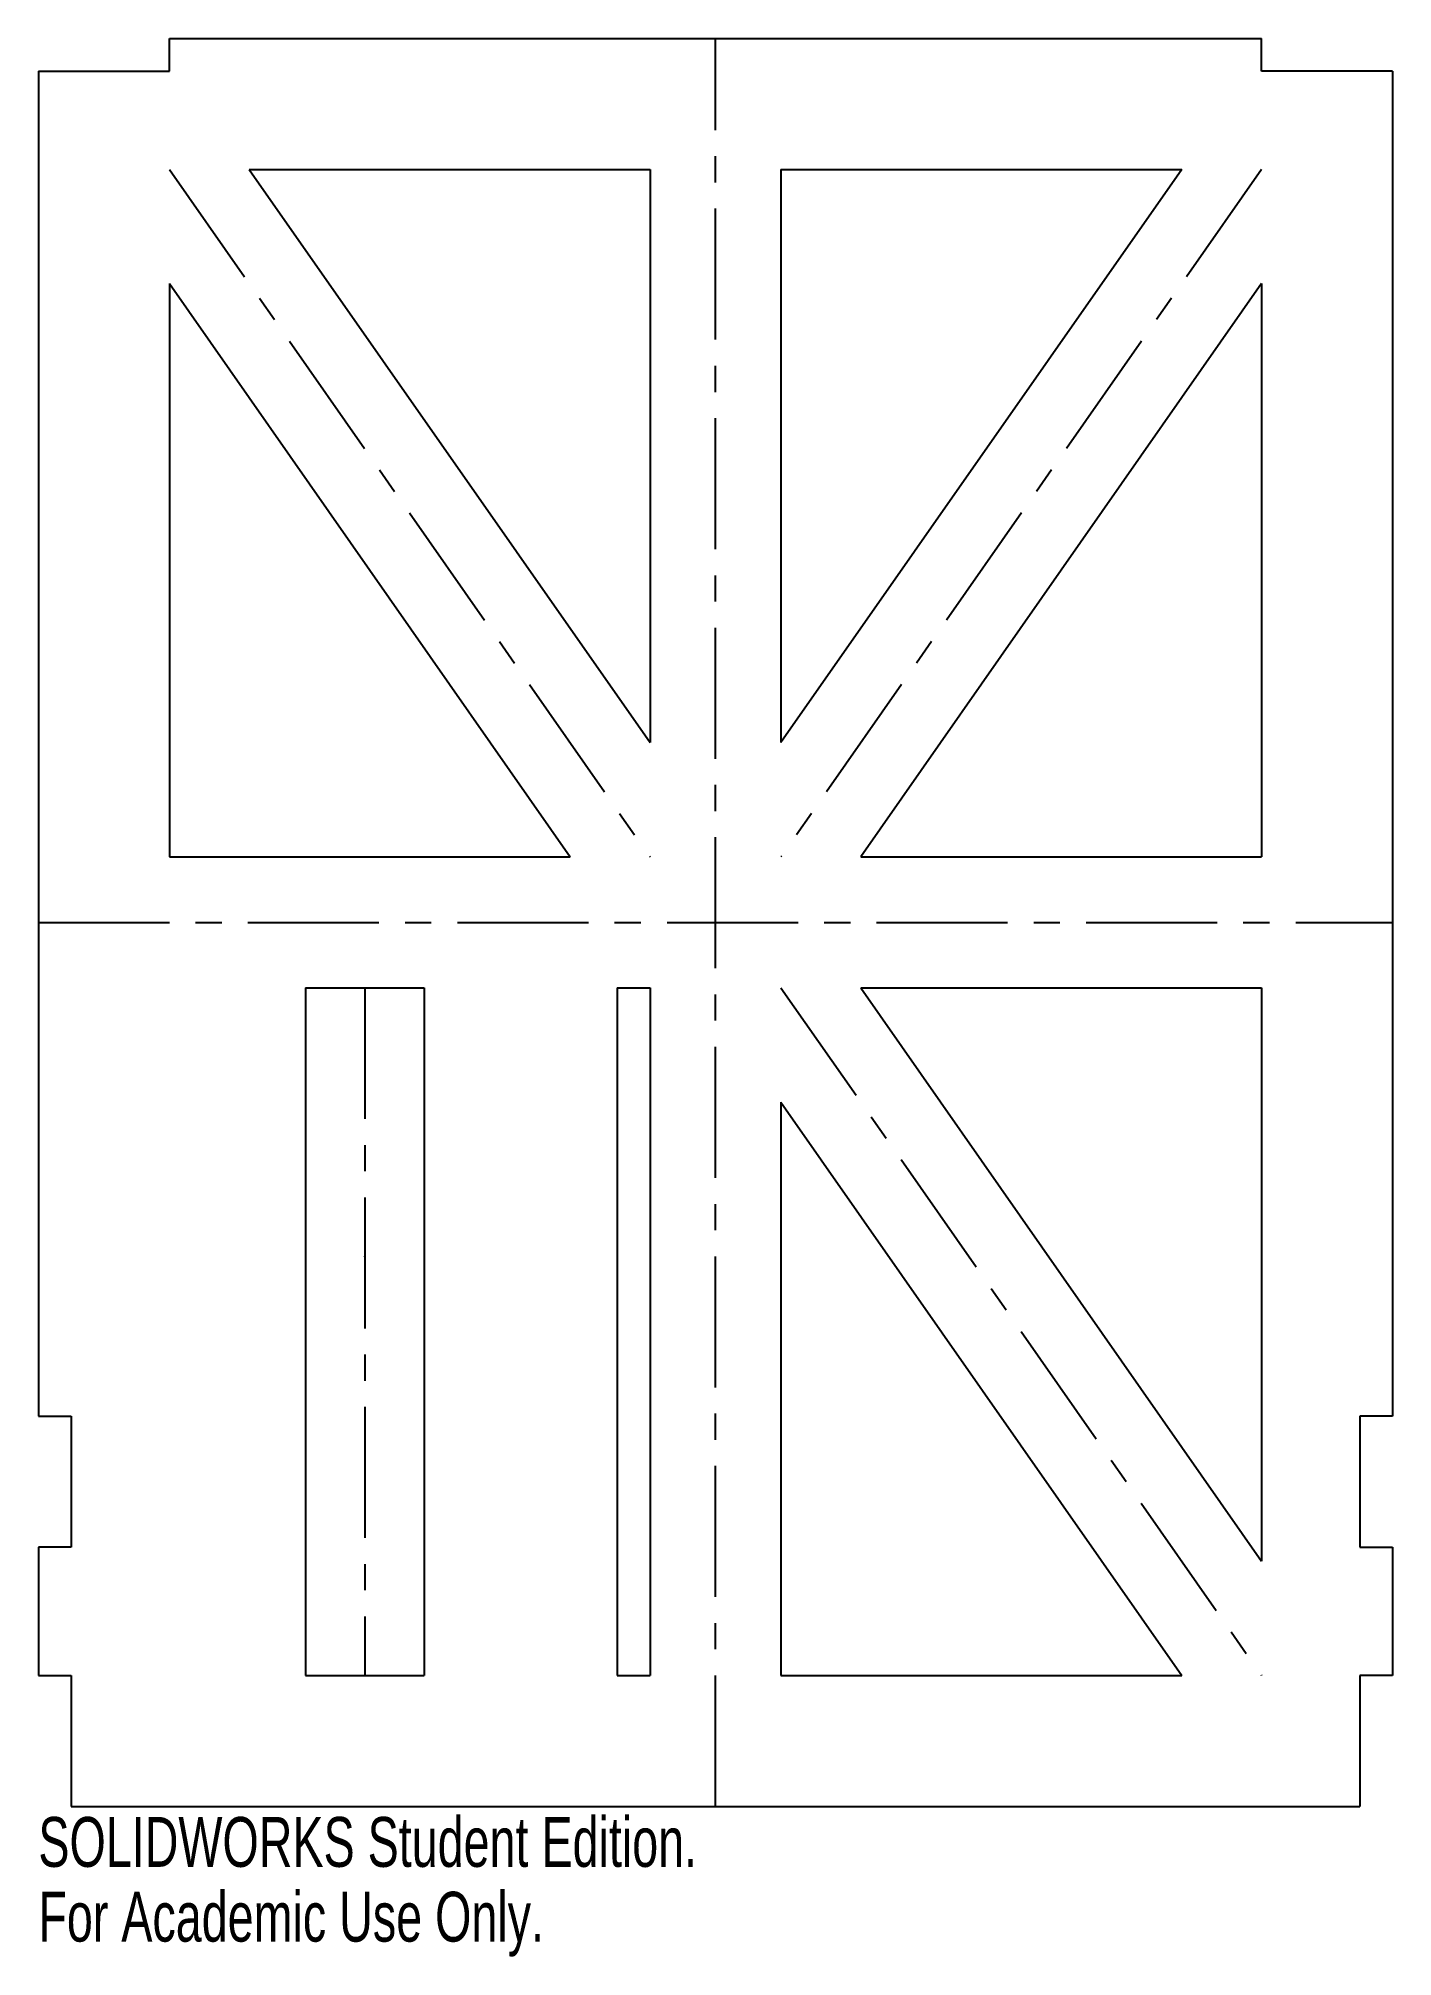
# Model space of a CAD drawing. Header units: millimetres. Extents: x -66 to 66, y -100 to 86.
import ezdxf

# ---------------------------------------------------------------- set-up
doc = ezdxf.new("R2010")
doc.units = ezdxf.units.MM
doc.header["$PDSIZE"] = -1
doc.linetypes.add('CENTERX2', pattern=[20.32, 12.7, -2.54, 2.54, -2.54])
doc.styles.add('SLDTEXTSTYLE0', font='TXT', dxfattribs={"width": 0.7})

msp = doc.modelspace()

# ---------------------------------------------------------------- linework, layer by layer
at = {"color": 7, "linetype": 'Continuous'}
for p, q in [((-52.96, 85.88), (52.96, 85.88)), ((-52.96, 82.71), (-52.96, 85.88)), ((52.96, 82.71), (52.96, 85.88)), ((-65.66, 82.71), (-65.66, -47.72)), ((-65.66, 82.71), (-52.96, 82.71)), ((65.66, 82.71), (52.96, 82.71)), ((65.66, 82.71), (65.66, -47.72)), ((-45.21, 73.18), (-6.35, 73.18)), ((-45.21, 73.18), (-6.35, 17.59)), ((-6.35, 73.18), (-6.35, 17.59)), ((6.35, 73.18), (6.35, 17.59)), ((45.21, 73.18), (6.35, 17.59)), ((6.35, 73.18), (45.21, 73.18)), ((-52.96, 62.1), (-52.96, 6.51)), ((-52.96, 62.1), (-14.1, 6.51)), ((52.96, 62.1), (14.1, 6.51)), ((52.96, 62.1), (52.96, 6.51)), ((-52.96, 6.51), (-14.1, 6.51)), ((14.1, 6.51), (52.96, 6.51)), ((-39.75, -6.19), (-28.25, -6.19)), ((-39.75, -6.19), (-39.75, -72.87)), ((-28.25, -6.19), (-28.25, -72.87)), ((-9.53, -6.19), (-6.35, -6.19)), ((-9.53, -6.19), (-9.53, -72.87)), ((-6.35, -6.19), (-6.35, -72.87)), ((14.1, -6.19), (52.96, -6.19)), ((14.1, -6.19), (52.96, -61.79)), ((52.96, -6.19), (52.96, -61.79)), ((6.35, -17.28), (45.21, -72.87)), ((6.35, -17.28), (6.35, -72.87)), ((-65.66, -47.72), (-62.48, -47.72)), ((-62.48, -47.72), (-62.48, -60.42)), ((65.66, -47.72), (62.48, -47.72)), ((62.48, -47.72), (62.48, -60.42)), ((-62.48, -60.42), (-65.66, -60.42)), ((-65.66, -60.42), (-65.66, -72.87)), ((62.48, -60.42), (65.66, -60.42)), ((65.66, -60.42), (65.66, -72.87)), ((-65.66, -72.87), (-62.48, -72.87)), ((-62.48, -72.87), (-62.48, -85.57)), ((-39.75, -72.87), (-28.25, -72.87)), ((-39.75, -72.87), (-28.25, -72.87)), ((-9.53, -72.87), (-6.35, -72.87)), ((-9.53, -72.87), (-6.35, -72.87)), ((6.35, -72.87), (45.21, -72.87)), ((65.66, -72.87), (62.48, -72.87)), ((62.48, -72.87), (62.48, -85.57)), ((-62.48, -85.57), (62.48, -85.57))]:
    msp.add_line(p, q, dxfattribs=at)
at = {"color": 7, "linetype": 'CENTERX2'}
for p, q in [((0, -85.57), (0, 85.88)), ((-52.96, 73.18), (-6.35, 6.51)), ((52.96, 73.18), (6.35, 6.51)), ((-65.66, 0.16), (65.66, 0.16)), ((-34, -6.19), (-34, -72.87)), ((6.35, -6.19), (52.96, -72.87))]:
    msp.add_line(p, q, dxfattribs=at)
at = {"color": 7, "linetype": 'Continuous'}
msp.add_point((-34, -32.25), dxfattribs=at)

# ---------------------------------------------------------------- texts
at = {"color": 7, "linetype": 'Continuous', "char_height": 4.8336, "attachment_point": 1, "style": 'SLDTEXTSTYLE0'}
for s, insert in [('SOLIDWORKS Student Edition.', (-65.66, -86.59)), ('For Academic Use Only.', (-65.66, -93.84))]:
    msp.add_mtext(s, dxfattribs=dict(at, insert=insert))

doc.saveas('drawing.dxf')
